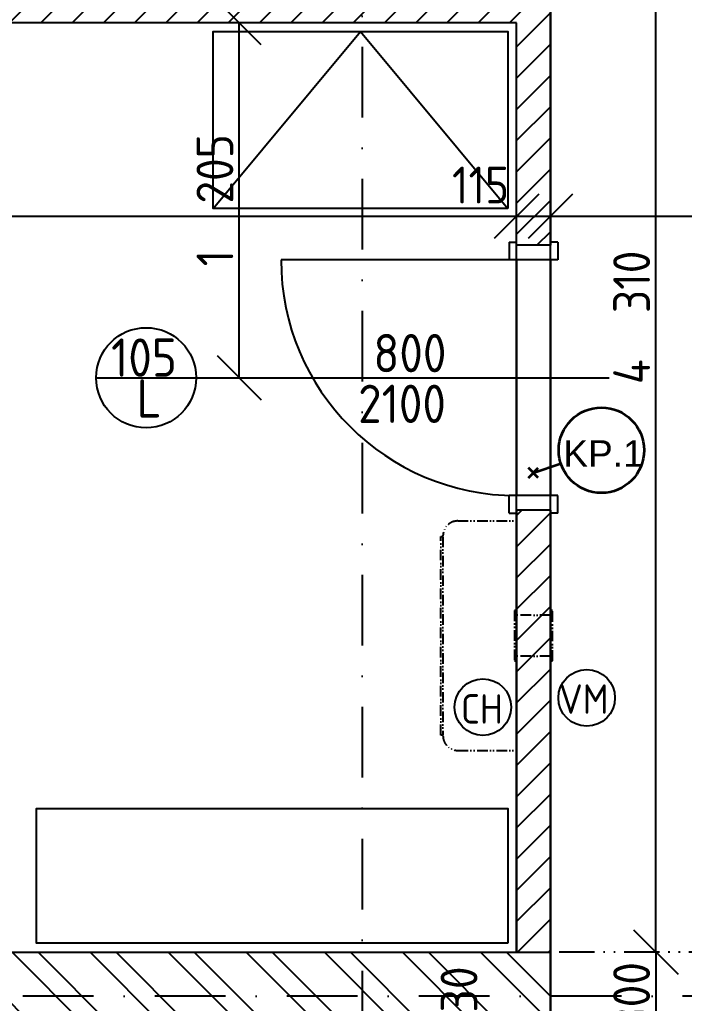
# Model space of a CAD drawing. Extents: x 4511820 to 5180432, y -1526536 to -944957.
# Drawn here: x 4984274 to 4986530, y -1162598 to -1159259 of the extents above; entities that cross this region are included whole.
import ezdxf

# ---------------------------------------------------------------- set-up
doc = ezdxf.new("R2010")
doc.units = 0
doc.header["$MEASUREMENT"] = 0
doc.linetypes.add('ACAD_ISO12W100', pattern=[22, 12, -3, 0.5, -3, 0.5, -3])
doc.linetypes.add('BODKOCIARKOVANA_3', pattern=[5.6, 3, -1.3, 0, -1.3])
doc.layers.get('0').update_dxf_attribs({"linetype": 'CONTINUOUS'})
doc.layers.get('Defpoints').update_dxf_attribs({"color": 61, "linetype": 'CONTINUOUS'})
for name, color, linetype in [('DVERE', 45, 'CONTINUOUS'), ('KÓTY', 4, 'CONTINUOUS'), ('MÚRY', 1, 'CONTINUOUS'), ('osi', 253, 'CONTINUOUS'), ('Plochy', 41, 'CONTINUOUS'), ('TENKÁ', 7, 'CONTINUOUS'), ('ZARIADENIE', 47, 'CONTINUOUS'), ('ZZ-chladenie', 133, 'CONTINUOUS'), ('zz-vetr', 52, 'CONTINUOUS'), ('ŠRAFY', 82, 'CONTINUOUS')]:
    doc.layers.add(name, color=color, linetype=linetype)
doc.layers.add('preklady', color=74, linetype='CONTINUOUS', lineweight=35)
doc.styles.add('ARIAL', font='arial.ttf')
doc.styles.add('STYLE1', font='isocp.shx')
doc.dimstyles.new('STANDARD-50', dxfattribs={"dimtxt": 125, "dimasz": 150, "dimexe": 10, "dimexo": 200, "dimgap": 20, "dimtad": 1, "dimdsep": 46, "dimlunit": 6, "dimtxsty": 'STYLE1', "dimblk1": 'OBLIQUE', "dimblk2": 'OBLIQUE', "dimsah": 1, "dimcen": 2.5, "dimse1": 1, "dimse2": 1, "dimadec": 0, "dimazin": 0, "dimtfac": 1, "dimtmove": 1, "dimatfit": 3, "dimldrblk": 'OBLIQUE', "dimfxl": 1, "dimtolj": 1, "dimtzin": 0, "dimarcsym": 0})
pattern_1 = [(45, (515270.5, 303822), (-53.0330086, 53.0330086), [])]

# ---------------------------------------------------------------- blocks, each defined once
blk = doc.blocks.new('_OBLIQUE')
at = {"color": 0, "linetype": 'ByBlock'}
blk.add_line((-0.5, -0.5), (0.5, 0.5), dxfattribs=at)
blk = doc.blocks.new('*D12940')
at = {"layer": 'Defpoints', "color": 0}
for p in [(4980571, -1161904.2), (5007401, -1170664.2), (4980571, -1172433.9)]:
    blk.add_point(p, dxfattribs=at)
at = {"layer": 'KÓTY', "color": 0, "lineweight": -2}
blk.add_line((5007401, -1172433.9), (4980571, -1172433.9), dxfattribs=at)
at = {"layer": 'KÓTY', "color": 0, "linetype": 'ByBlock', "lineweight": -2, "xscale": 150, "yscale": 150, "zscale": 150, "rotation": 180}
blk.add_blockref('_OBLIQUE', (4980571, -1172433.9), dxfattribs=at)
at = {"layer": 'KÓTY', "color": 0, "linetype": 'ByBlock', "lineweight": -2, "xscale": 150, "yscale": 150, "zscale": 150}
blk.add_blockref('_OBLIQUE', (5007401, -1172433.9), dxfattribs=at)
at = {"layer": 'KÓTY', "color": 0, "insert": (4993986, -1172351.3), "char_height": 125, "attachment_point": 5, "style": 'STYLE1'}
blk.add_mtext('\\A1;26ﾠ830', dxfattribs=at)
blk = doc.blocks.new('SKRINA')
at = {"layer": 'ZARIADENIE'}
for p, q in [((4449069, -1324645.2), (4448469, -1324145.2)), ((4448469, -1325145.2), (4449069, -1324645.2))]:
    blk.add_line(p, q, dxfattribs=at)
blk.add_lwpolyline([(4448469, -1324145.2), (4448469, -1325145.2), (4449069, -1325145.2), (4449069, -1324145.2)], close=True, dxfattribs=at)
blk = doc.blocks.new('*D18604')
at = {"layer": 'Defpoints', "color": 0}
for p in [(4984873, -1159269.2), (4985019, -1159269.2), (4984873, -1160474.2)]:
    blk.add_point(p, dxfattribs=at)
at = {"layer": 'KÓTY', "color": 0, "lineweight": -2}
blk.add_line((4985019, -1160474.2), (4985019, -1159269.2), dxfattribs=at)
at = {"layer": 'KÓTY', "color": 0, "linetype": 'ByBlock', "lineweight": -2, "xscale": 150, "yscale": 150, "zscale": 150}
for p, rotation in [((4985019, -1159269.2), 90), ((4985019, -1160474.2), 270)]:
    blk.add_blockref('_OBLIQUE', p, dxfattribs=dict(at, rotation=rotation))
at = {"layer": 'KÓTY', "color": 0, "insert": (4984936.5, -1159871.7), "char_height": 125, "attachment_point": 5, "rotation": 90, "style": 'STYLE1'}
blk.add_mtext('\\A1;1ﾠ205', dxfattribs=at)
blk = doc.blocks.new('*D18614')
at = {"layer": 'Defpoints', "color": 0}
for p in [(4986336, -1158114.2), (4986434, -1158114.2), (4986076, -1162424.2)]:
    blk.add_point(p, dxfattribs=at)
at = {"layer": 'KÓTY', "color": 0, "lineweight": -2}
blk.add_line((4986434, -1162424.2), (4986434, -1158114.2), dxfattribs=at)
at = {"layer": 'KÓTY', "color": 0, "linetype": 'ByBlock', "lineweight": -2, "xscale": 150, "yscale": 150, "zscale": 150}
for p, rotation in [((4986434, -1158114.2), 90), ((4986434, -1162424.2), 270)]:
    blk.add_blockref('_OBLIQUE', p, dxfattribs=dict(at, rotation=rotation))
at = {"layer": 'KÓTY', "color": 0, "insert": (4986351.5, -1160269.2), "char_height": 125, "attachment_point": 5, "rotation": 90, "style": 'STYLE1'}
blk.add_mtext('\\A1;4ﾠ310', dxfattribs=at)
blk = doc.blocks.new('*D18619')
at = {"layer": 'Defpoints', "color": 0}
for p in [(4980951, -1159269.2), (4985961, -1159269.2), (4985961, -1159925.5)]:
    blk.add_point(p, dxfattribs=at)
at = {"layer": 'KÓTY', "color": 0, "lineweight": -2}
blk.add_line((4980951, -1159925.5), (4985961, -1159925.5), dxfattribs=at)
at = {"layer": 'KÓTY', "color": 0, "linetype": 'ByBlock', "lineweight": -2, "xscale": 150, "yscale": 150, "zscale": 150, "rotation": 180}
blk.add_blockref('_OBLIQUE', (4980951, -1159925.5), dxfattribs=at)
at = {"layer": 'KÓTY', "color": 0, "linetype": 'ByBlock', "lineweight": -2, "xscale": 150, "yscale": 150, "zscale": 150}
blk.add_blockref('_OBLIQUE', (4985961, -1159925.5), dxfattribs=at)
at = {"layer": 'KÓTY', "color": 0, "insert": (4983456, -1159843), "char_height": 125, "attachment_point": 5, "style": 'STYLE1'}
blk.add_mtext('\\A1;5ﾠ010', dxfattribs=at)
blk = doc.blocks.new('*D18620')
at = {"layer": 'Defpoints', "color": 0}
for p in [(4985961, -1159269.2), (4986076, -1159925.5), (4986076, -1159925.5)]:
    blk.add_point(p, dxfattribs=at)
at = {"layer": 'KÓTY', "color": 0, "lineweight": -2}
blk.add_line((4985961, -1159925.5), (4986076, -1159925.5), dxfattribs=at)
at = {"layer": 'KÓTY', "color": 0, "linetype": 'ByBlock', "lineweight": -2, "xscale": 150, "yscale": 150, "zscale": 150, "rotation": 180}
blk.add_blockref('_OBLIQUE', (4985961, -1159925.5), dxfattribs=at)
at = {"layer": 'KÓTY', "color": 0, "linetype": 'ByBlock', "lineweight": -2, "xscale": 150, "yscale": 150, "zscale": 150}
blk.add_blockref('_OBLIQUE', (4986076, -1159925.5), dxfattribs=at)
at = {"layer": 'KÓTY', "color": 0, "insert": (4985838.5, -1159820), "char_height": 125, "attachment_point": 5, "style": 'STYLE1'}
blk.add_mtext('\\A1;115', dxfattribs=at)
blk = doc.blocks.new('*D18621')
at = {"layer": 'Defpoints', "color": 0}
for p in [(4986076, -1159925.5), (4988081, -1159925.5), (4988081, -1159925.5)]:
    blk.add_point(p, dxfattribs=at)
at = {"layer": 'KÓTY', "color": 0, "lineweight": -2}
blk.add_line((4986076, -1159925.5), (4988081, -1159925.5), dxfattribs=at)
at = {"layer": 'KÓTY', "color": 0, "linetype": 'ByBlock', "lineweight": -2, "xscale": 150, "yscale": 150, "zscale": 150, "rotation": 180}
blk.add_blockref('_OBLIQUE', (4986076, -1159925.5), dxfattribs=at)
at = {"layer": 'KÓTY', "color": 0, "linetype": 'ByBlock', "lineweight": -2, "xscale": 150, "yscale": 150, "zscale": 150}
blk.add_blockref('_OBLIQUE', (4988081, -1159925.5), dxfattribs=at)
at = {"layer": 'KÓTY', "color": 0, "insert": (4987078.5, -1159843), "char_height": 125, "attachment_point": 5, "style": 'STYLE1'}
blk.add_mtext('\\A1;2ﾠ005', dxfattribs=at)
blk = doc.blocks.new('*D18692')
at = {"layer": 'Defpoints', "color": 0}
for p in [(4986076, -1162424.2), (4986076, -1162724.2), (4986434, -1162724.2)]:
    blk.add_point(p, dxfattribs=at)
at = {"layer": 'KÓTY', "color": 0, "lineweight": -2}
blk.add_line((4986434, -1162424.2), (4986434, -1162724.2), dxfattribs=at)
at = {"layer": 'KÓTY', "color": 0, "linetype": 'ByBlock', "lineweight": -2, "xscale": 150, "yscale": 150, "zscale": 150}
for p, rotation in [((4986434, -1162424.2), 90), ((4986434, -1162724.2), 270)]:
    blk.add_blockref('_OBLIQUE', p, dxfattribs=dict(at, rotation=rotation))
at = {"layer": 'KÓTY', "color": 0, "insert": (4986351.5, -1162574.2), "char_height": 125, "attachment_point": 5, "rotation": 90, "style": 'STYLE1'}
blk.add_mtext('\\A1;300', dxfattribs=at)
blk = doc.blocks.new('*D18718')
at = {"layer": 'Defpoints', "color": 0}
for p in [(4985996, -1162724.2), (4985918, -1162954.2), (4985996, -1162954.2)]:
    blk.add_point(p, dxfattribs=at)
at = {"layer": 'KÓTY', "color": 0, "lineweight": -2}
blk.add_line((4985918, -1162724.2), (4985918, -1162954.2), dxfattribs=at)
at = {"layer": 'KÓTY', "color": 0, "linetype": 'ByBlock', "lineweight": -2, "xscale": 150, "yscale": 150, "zscale": 150}
for p, rotation in [((4985918, -1162724.2), 90), ((4985918, -1162954.2), 270)]:
    blk.add_blockref('_OBLIQUE', p, dxfattribs=dict(at, rotation=rotation))
at = {"layer": 'KÓTY', "color": 0, "insert": (4985765.5, -1162589), "char_height": 125, "attachment_point": 5, "rotation": 90, "style": 'STYLE1'}
blk.add_mtext('\\A1;230', dxfattribs=at)
blk = doc.blocks.new('chlj3')
at = {"layer": 'ZZ-chladenie', "linetype": 'ACAD_ISO12W100', "ltscale": 3}
for p, q in [((5005195.8, -1151691.8), (5005395.8, -1151691.8)), ((5005195.8, -1152470.8), (5005395.8, -1152470.8))]:
    blk.add_line(p, q, dxfattribs=at)
blk.add_lwpolyline([(5005145.8, -1152419.2), (5005138.4, -1152419.2), (5005138.4, -1151744.5), (5005145.8, -1151744.5)], close=True, dxfattribs=at)
for centre, start, end in [((5005195.8, -1151741.8), 90, 180), ((5005195.8, -1152420.8), 180, 270)]:
    blk.add_arc(centre, 50, start, end, dxfattribs=at)

msp = doc.modelspace()

# ---------------------------------------------------------------- hatches: boundary and pattern name
at = {"layer": 'ŠRAFY', "ltscale": 0.25}
h = msp.add_hatch(dxfattribs=at)
h.set_pattern_fill('ANSI31', color=256, scale=600, style=0)
h.set_pattern_definition(pattern_1)
h.paths.add_polyline_path([(4980951, -1159269.191), (4985961, -1159269.191), (4985961, -1160024.191), (4986076, -1160024.191), (4986076, -1159154.191), (4985211, -1159154.191), (4985211, -1159104.191), (4985096, -1159104.191), (4985096, -1159154.191), (4980951, -1159154.191)])
h = msp.add_hatch(dxfattribs=at)
h.set_pattern_fill('ANSI31', color=256, scale=600, style=0)
h.set_pattern_definition(pattern_1)
h.paths.add_polyline_path([(4986076, -1160969.191), (4986076, -1160934.191), (4986076, -1160924.191), (4985961, -1160924.191), (4985961, -1160934.191), (4985961, -1162424.191), (4986076, -1162424.191)])
at = {"layer": 'ŠRAFY'}
h = msp.add_hatch(dxfattribs=at)
h.set_pattern_fill('ANSI32', color=256, scale=500, angle=90)
h.set_pattern_definition([(135, (515810.9, 44482.1), (-132.5825215, -132.5825215), []), (135, (515810.9, 44570.48), (-132.5825215, -132.5825215), [])])
h.paths.add_polyline_path([(4980951, -1162724.191), (4981551, -1162724.191), (4982151, -1162724.191), (4982751, -1162724.191), (4983001, -1162724.191), (4983101, -1162724.191), (4983351, -1162724.191), (4983941, -1162724.191), (4984541, -1162724.191), (4985326, -1162724.191), (4985406, -1162724.191), (4985996, -1162724.191), (4986076, -1162724.191), (4986076, -1162424.191), (4985961, -1162424.191), (4980951, -1162424.191)])

# ---------------------------------------------------------------- linework, layer by layer
at = {"layer": 'DVERE', "ltscale": 0.25}
for p, q in [((4985936, -1160014.191), (4985936, -1160074.191)), ((4985936, -1160014.191), (4985961, -1160014.191)), ((4986101, -1160014.191), (4986076, -1160014.191)), ((4986101, -1160014.191), (4986101, -1160074.191)), ((4985961, -1160074.191), (4985161, -1160074.191)), ((4986101, -1160074.191), (4985936, -1160074.191)), ((4985961, -1160074.191), (4985961, -1160874.191)), ((4986076, -1160074.191), (4986076, -1160874.191)), ((4984533, -1160474.191), (4984873, -1160474.191)), ((4984873, -1160474.191), (4986275.656, -1160474.191)), ((4985936, -1160934.191), (4985936, -1160874.191)), ((4986101, -1160874.191), (4985936, -1160874.191)), ((4986101, -1160934.191), (4986101, -1160874.191)), ((4985936, -1160934.191), (4985961, -1160934.191)), ((4986101, -1160934.191), (4986076, -1160934.191))]:
    msp.add_line(p, q, dxfattribs=at)
msp.add_circle((4984703, -1160474.191), 170, dxfattribs=at)
msp.add_arc((4985961, -1160074.191), 800, 180, 270, dxfattribs=at)
at = {"layer": 'MÚRY', "ltscale": 0.25}
for p, q in [((4986076, -1159154.191), (4986076, -1160024.191)), ((4985961, -1160024.191), (4985961, -1159269.191)), ((4986076, -1160024.191), (4985961, -1160024.191)), ((4986076, -1160924.191), (4985961, -1160924.191)), ((4986076, -1160924.191), (4986076, -1160969.191))]:
    msp.add_line(p, q, dxfattribs=at)
at = {"layer": 'MÚRY'}
for p, q in [((4985961, -1159269.191), (4980951, -1159269.191)), ((4985961, -1160924.191), (4985961, -1162424.191)), ((4986076, -1160924.191), (4986076, -1163034.191)), ((4980951, -1162424.191), (4985961, -1162424.191))]:
    msp.add_line(p, q, dxfattribs=at)
at = {"layer": 'osi', "linetype": 'BODKOCIARKOVANA_3', "ltscale": 80}
for p, q in [((4985436, -1134257), (4985436, -1171774.191)), ((5041881, -1162574.191), (4978211, -1162574.191))]:
    msp.add_line(p, q, dxfattribs=at)
at = {"layer": 'Plochy'}
for points in [[(4988081, -1162424.191), (4987326, -1162424.191), (4987326, -1162724.191), (4986076, -1162724.191), (4986076, -1159154.191), (4985211, -1159154.191), (4985211, -1158114.191), (4988081, -1158114.191), (4988081, -1160364.191), (4987446, -1160364.191), (4987446, -1160489.191), (4988081, -1160489.191)], [(4985961, -1159269.191), (4980951, -1159269.191), (4980951, -1162424.191), (4985961, -1162424.191)]]:
    msp.add_lwpolyline(points, close=True, dxfattribs=at)
at = {"layer": 'preklady'}
for p, q in [((4986017.5, -1160797), (4986111.377, -1160765.853)), ((4986000.882, -1160813.616), (4986034.116, -1160780.382)), ((4986034.117, -1160813.617), (4986000.883, -1160780.383))]:
    msp.add_line(p, q, dxfattribs=at)
at = {"layer": 'preklady', "ltscale": 0.25}
msp.add_circle((4986249, -1160720.191), 145, dxfattribs=at)
at = {"layer": 'TENKÁ'}
msp.add_line((4985961, -1162424.191), (4986076, -1162424.191), dxfattribs=at)
at = {"layer": 'TENKÁ', "linetype": 'ACAD_ISO12W100', "ltscale": 10}
msp.add_line((4987326, -1162424.191), (4986076, -1162424.191), dxfattribs=at)
at = {"layer": 'ZARIADENIE', "color": 45, "ltscale": 0.25}
msp.add_lwpolyline([(4985931, -1162394.191), (4984331, -1162394.191), (4984331, -1161936.424), (4985931, -1161936.424)], close=True, dxfattribs=at)
at = {"layer": 'ZZ-chladenie'}
msp.add_circle((4985846.537, -1161592.175), 96, dxfattribs=at)
at = {"layer": 'zz-vetr', "linetype": 'ACAD_ISO12W100', "lineweight": -2, "ltscale": 3}
for p, q in [((4986076, -1161279.894), (4985961, -1161279.894)), ((4986076, -1161419.894), (4985961, -1161419.894))]:
    msp.add_line(p, q, dxfattribs=at)
for points in [[(4985954, -1161434.894), (4985961, -1161434.894), (4985961, -1161264.894), (4985954, -1161264.894)], [(4986076, -1161434.894), (4986083, -1161434.894), (4986083, -1161264.894), (4986076, -1161264.894)]]:
    msp.add_lwpolyline(points, close=True, dxfattribs=at)
at = {"layer": 'zz-vetr'}
msp.add_circle((4986198.948, -1161561.088), 96, dxfattribs=at)

# ---------------------------------------------------------------- block references
at = {"layer": 'ZARIADENIE', "color": 2, "xscale": -1, "rotation": 269.9999999999999}
msp.add_blockref('SKRINA', (6310076.191, -5608368.191), dxfattribs=at)
at = {"layer": 'ZZ-chladenie'}
msp.add_blockref('chlj3', (-19434.821, -9268.618), dxfattribs=at)

# ---------------------------------------------------------------- texts
at = {"layer": 'DVERE', "style": 'STYLE1'}
for s, p in [('105', (4984583.97, -1160470.691)), ('L', (4984670.97, -1160609.328))]:
    msp.add_text(s, height=130, dxfattribs=at).set_placement(p)
at = {"layer": 'preklady', "linetype": 'Continuous', "lineweight": 20, "style": 'ARIAL'}
msp.add_text('KP.1', height=90, dxfattribs=at).set_placement((4986119.736, -1160776.448))
at = {"layer": 'TENKÁ', "linetype": 'Continuous', "style": 'STYLE1'}
for s, p in [('800', (4985474.585, -1160455.608)), ('2100', (4985422.811, -1160627.716))]:
    msp.add_text(s, height=130, dxfattribs=at).set_placement(p)
at = {"layer": 'ZZ-chladenie', "style": 'STYLE1'}
msp.add_text('CH', height=100, dxfattribs=at).set_placement((4985771.909, -1161648.374))
at = {"layer": 'zz-vetr', "style": 'STYLE1'}
msp.add_text('VM', height=100, dxfattribs=at).set_placement((4986104.641, -1161615.1))

# ---------------------------------------------------------------- dimensions: what is measured, and where the dimension line sits
at = {"layer": 'KÓTY'}
for base, p1, p2, picture, middle in [((4986434, -1158114.191), (4986076, -1162424.191), (4986336, -1158114.191), '*D18614', (4986351.457, -1160269.191)), ((4985019, -1159269.191), (4984873, -1160474.191), (4984873, -1159269.191), '*D18604', (4984936.457, -1159871.691)), ((4986434, -1162724.191), (4986076, -1162424.191), (4986076, -1162724.191), '*D18692', (4986351.5, -1162574.191))]:
    dim = msp.add_linear_dim(base=base, p1=p1, p2=p2, angle=90, dimstyle='STANDARD-50', dxfattribs=at)
    dim.commit()
    dim.dimension.update_dxf_attribs({"geometry": picture, "text_midpoint": middle})
for base, p1, p2, picture, middle in [((4985961, -1159925.5), (4980951, -1159269.191), (4985961, -1159269.191), '*D18619', (4983456, -1159842.957)), ((4988081, -1159925.5), (4986076, -1159925.5), (4988081, -1159925.5), '*D18621', (4987078.5, -1159842.957)), ((4980571, -1172433.883), (5007401, -1170664.191), (4980571, -1161904.191), '*D12940', (4993986, -1172351.34))]:
    dim = msp.add_linear_dim(base=base, p1=p1, p2=p2, dimstyle='STANDARD-50', dxfattribs=at)
    dim.commit()
    dim.dimension.update_dxf_attribs({"geometry": picture, "text_midpoint": middle})
dim = msp.add_linear_dim(base=(4986076, -1159925.5), p1=(4985961, -1159269.191), p2=(4986076, -1159925.5), dimstyle='STANDARD-50', dxfattribs=at)
dim.commit()
dim.dimension.update_dxf_attribs({"geometry": '*D18620', "text_midpoint": (4985838.5, -1159902.5), "dimtype": 160})
dim = msp.add_linear_dim(base=(4985918, -1162954.191), p1=(4985996, -1162724.191), p2=(4985996, -1162954.191), angle=90, dimstyle='STANDARD-50', dxfattribs=at)
dim.commit()
dim.dimension.update_dxf_attribs({"geometry": '*D18718', "text_midpoint": (4985848, -1162589), "dimtype": 160})

doc.saveas('drawing.dxf')
